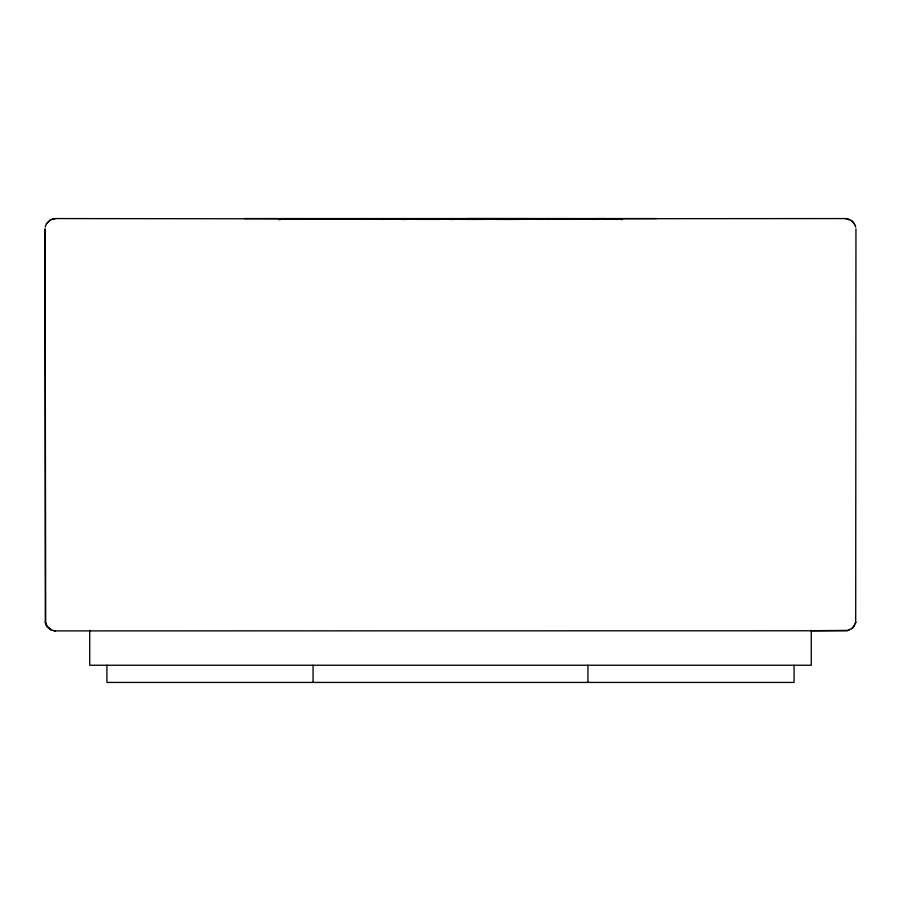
<?xml version="1.0" encoding="UTF-8"?>
<svg xmlns="http://www.w3.org/2000/svg" width="901" height="901" viewBox="0 0 901 901"><rect width="100%" height="100%" fill="white"/><g stroke="black" fill="none" stroke-linecap="round" stroke-linejoin="round"><path stroke-width="1.35" d="M855.702 622.174L855.95 228.877M45.208 227.086L46.435 223.718L50.208 219.945M855.297 623.717L855.826 622.197L852.932 627.873L847.255 630.768L55.355 630.891L52.224 630.238M853.855 626.555L854.689 625.193L851.614 628.797M46.57 223.797L50.287 220.081L55.355 218.571L557.64 219.078L547.087 219.405M594.93 219.405L582.519 219.078L622.512 219.078L621.791 219.698L620.98 219.078M279.209 219.698L282.328 219.078L280.245 219.484M53.576 630.723L55.355 630.891M53.564 218.729L51.886 219.337L55.355 218.571M848.832 630.385L811.283 630.734M299.211 219.427L304.775 219.078L285.38 219.078L290.899 219.427M610.101 219.427L622.523 218.695L845.645 218.571L849.17 219.191M615.811 219.416L622.512 219.078M382.812 219.405L393.793 219.078A310.642 111.927 -3 0 0 405.675 219.506M537.39 219.405L583.724 218.695M416.341 219.382L439.654 219.405M506.891 219.382L604.909 218.571M461.346 219.405L484.659 219.382M495.257 219.405L518.188 219.405M603.49 218.695L467.619 218.571M393.275 218.695L352.651 219.078L363.61 219.405M280.797 218.695L427.243 218.695M244.34 218.571L656.66 218.571M548.349 219.078L438.843 218.695M362.393 219.078L384.502 219.394M496.586 218.695L528.583 219.405M597.554 218.695L615.62 219.078M474.005 219.405L462.044 219.078A310.642 111.927 -3 0 1 449.858 219.506M602.116 219.078L606.272 219.382M845.645 218.571L852.267 220.982L855.184 225.408M50.749 629.63L46.176 625.26M51.83 630.272L47.021 626.645M50.738 629.653L47.46 627.209L45.208 622.377M850.713 220.081L854.43 223.797M47.145 626.555L45.298 622.174L45.05 228.877L45.703 623.717M855.331 225.351L855.635 227.12M811.283 630.272L811.283 665.253L89.717 665.253L89.717 630.272M794.096 665.253L794.096 682.429L106.904 682.429L106.904 665.253M587.936 665.253L587.936 682.429M313.064 665.253L313.064 682.429"/></g></svg>
